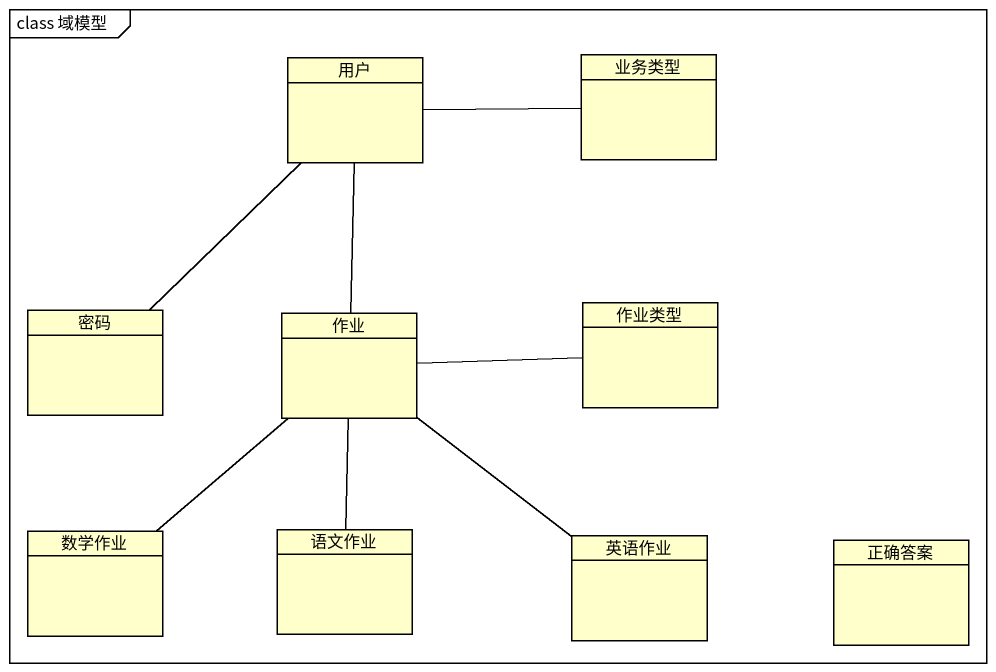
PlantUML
@startuml
mainframe class 域模型
hide circle
hide empty members
class 用户
class 业务类型
class 密码
class 作业
class 作业类型
class 数学作业
class 语文作业
class 英语作业
class 正确答案
用户 -right- 业务类型
用户 -- 密码
用户 -- 作业
作业 -right- 作业类型
作业 -- 数学作业
作业 -- 语文作业
作业 -- 英语作业
@enduml
